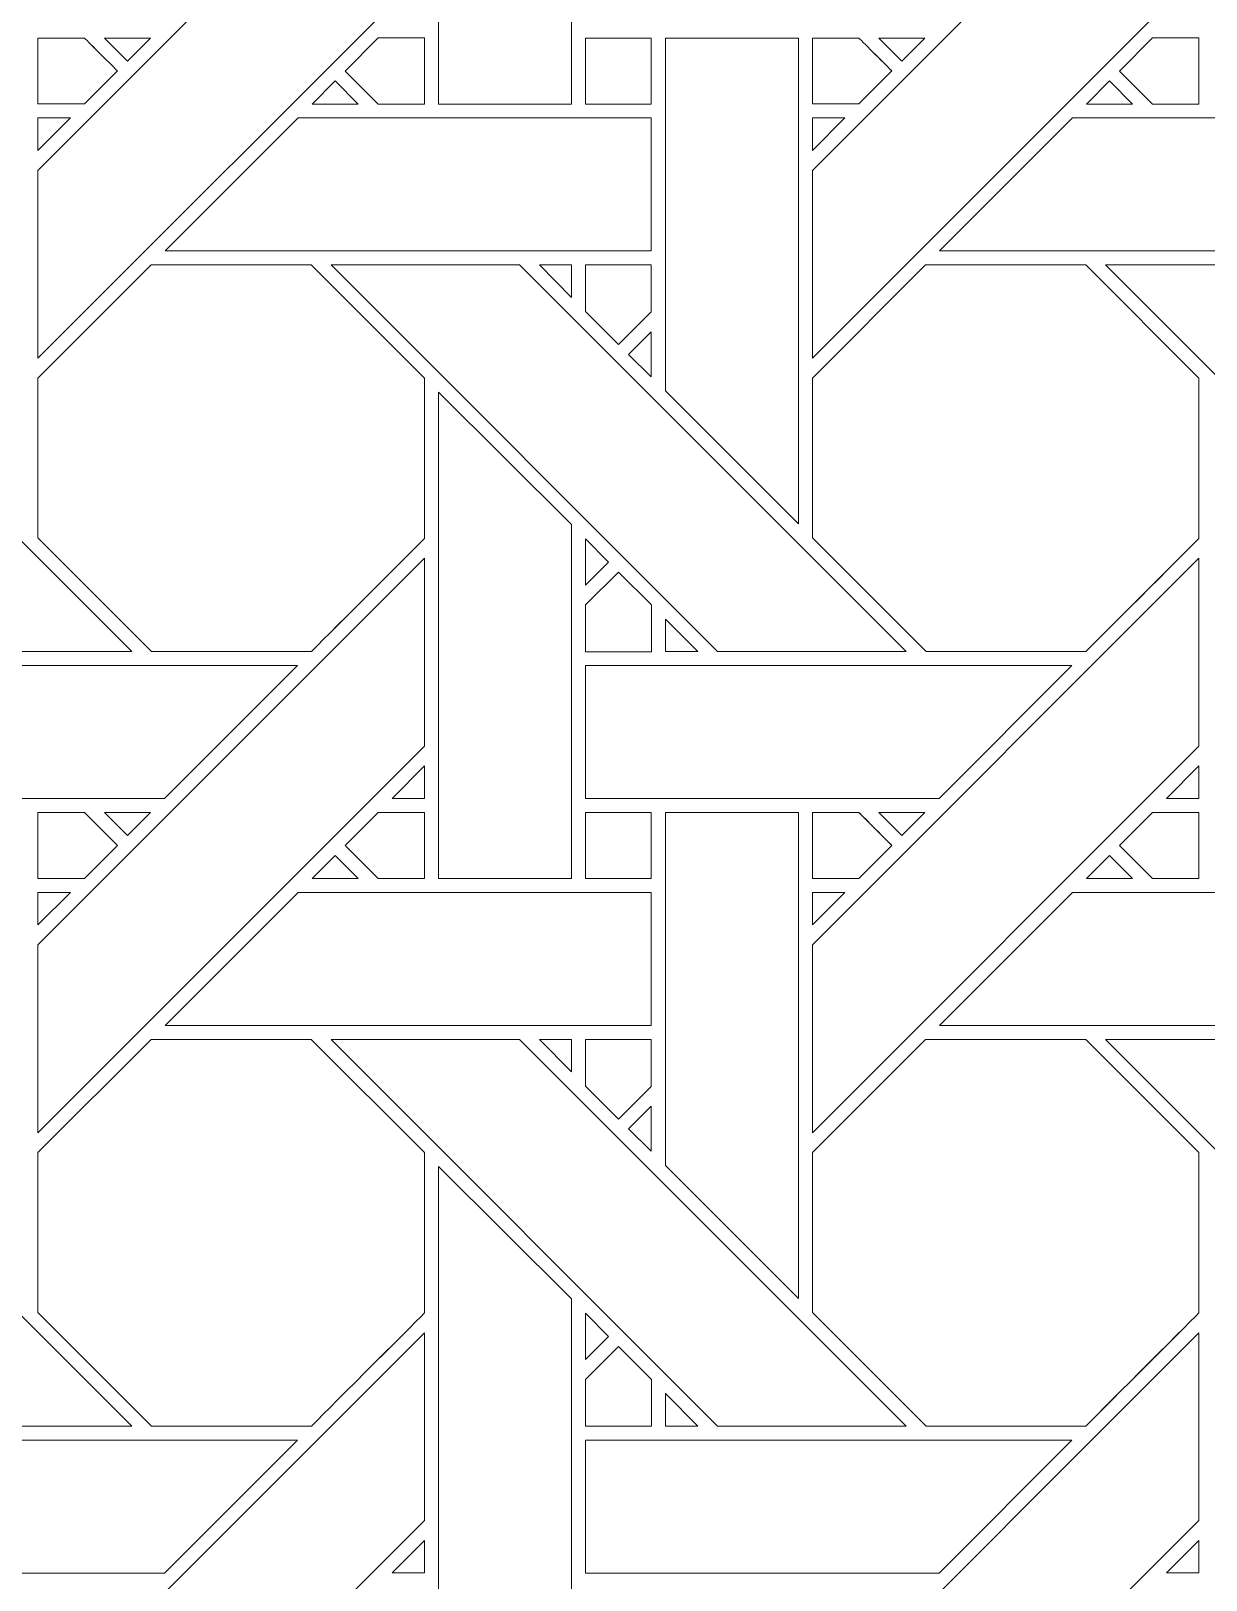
# Model space of a CAD drawing. Header units: inches. Extents: x 3.4 to 21.4, y 0.1 to 18.1.
# Drawn here: x 10.714 to 12.154, y 8.195 to 10.093 of the extents above; entities that cross this region are included whole.
import ezdxf

# ---------------------------------------------------------------- set-up
doc = ezdxf.new("R2010")
doc.units = ezdxf.units.IN
doc.header["$MEASUREMENT"] = 0
doc.layers.add('Design', color=7, linetype='Continuous', lineweight=0)

msp = doc.modelspace()

# ---------------------------------------------------------------- linework, layer by layer
at = {"layer": 'Design'}
for points, knots in [([(12.3829, 18.0948), (7.4123, 18.0948), (3.3829, 14.0653), (3.3829, 9.0948), (3.3829, 4.1242), (7.4123, 0.0948), (12.3829, 0.0948), (17.3534, 0.0948), (21.3829, 4.1242), (21.3829, 9.0948), (21.3829, 14.0653), (17.3534, 18.0948), (12.3829, 18.0948)], [0, 0, 0, 0, 1, 1, 1, 2, 2, 2, 3, 3, 3, 4, 4, 4, 4]), ([(12.3829, 17.2202), (7.8953, 17.2202), (4.2574, 13.5823), (4.2574, 9.0948), (4.2574, 4.6072), (7.8953, 0.9693), (12.3829, 0.9693), (16.8704, 0.9693), (20.5083, 4.6072), (20.5083, 9.0948), (20.5083, 13.5823), (16.8704, 17.2202), (12.3829, 17.2202)], [0, 0, 0, 0, 1, 1, 1, 2, 2, 2, 3, 3, 3, 4, 4, 4, 4]), ([(11.2137, 10.0031), (11.2137, 10.0031), (11.2137, 10.599), (11.2137, 10.599), (11.2137, 10.599), (11.3765, 10.4368), (11.3765, 10.4368), (11.3765, 10.4368), (11.3765, 10.0031), (11.3765, 10.0031), (11.3765, 10.0031), (11.2137, 10.0031), (11.2137, 10.0031)], [0, 0, 0, 0, 1, 1, 1, 2, 2, 2, 3, 3, 3, 4, 4, 4, 4]), ([(11.1966, 10.1654), (11.1966, 10.1654), (10.7229, 9.6917), (10.7229, 9.6917), (10.7229, 9.6917), (10.7229, 9.9218), (10.7229, 9.9218), (10.7229, 9.9218), (11.1966, 10.3954), (11.1966, 10.3954), (11.1966, 10.3954), (11.1966, 10.1654), (11.1966, 10.1654)], [0, 0, 0, 0, 1, 1, 1, 2, 2, 2, 3, 3, 3, 4, 4, 4, 4]), ([(12.1453, 10.1654), (12.1453, 10.1654), (11.6717, 9.6917), (11.6717, 9.6917), (11.6717, 9.6917), (11.6717, 9.9218), (11.6717, 9.9218), (11.6717, 9.9218), (12.1453, 10.3954), (12.1453, 10.3954), (12.1453, 10.3954), (12.1453, 10.1654), (12.1453, 10.1654)], [0, 0, 0, 0, 1, 1, 1, 2, 2, 2, 3, 3, 3, 4, 4, 4, 4]), ([(10.78, 10.0839), (10.7851, 10.0788), (10.8159, 10.048), (10.8203, 10.0436), (10.8203, 10.0436), (10.7799, 10.0032), (10.7799, 10.0032), (10.7799, 10.0032), (10.7229, 10.0032), (10.7229, 10.0032), (10.7229, 10.0032), (10.7229, 10.0839), (10.7229, 10.0839), (10.7229, 10.0839), (10.78, 10.0839), (10.78, 10.0839)], [0, 0, 0, 0, 1, 1, 1, 2, 2, 2, 3, 3, 3, 4, 4, 4, 5, 5, 5, 5]), ([(10.8203, 10.0436), (10.8203, 10.0436), (10.7799, 10.0032), (10.7799, 10.0032), (10.7799, 10.0032), (10.7229, 10.0032), (10.7229, 10.0032), (10.7229, 10.0032), (10.7229, 10.0839), (10.7229, 10.0839), (10.7229, 10.0839), (10.78, 10.0839), (10.78, 10.0839), (10.7852, 10.0787), (10.816, 10.0479), (10.8203, 10.0436)], [0, 0, 0, 0, 1, 1, 1, 2, 2, 2, 3, 3, 3, 4, 4, 4, 5, 5, 5, 5]), ([(10.8326, 10.0557), (10.8326, 10.0557), (10.8044, 10.0839), (10.8044, 10.0839), (10.8044, 10.0839), (10.8608, 10.0839), (10.8608, 10.0839), (10.8608, 10.0839), (10.8326, 10.0557), (10.8326, 10.0557)], [0, 0, 0, 0, 1, 1, 1, 2, 2, 2, 3, 3, 3, 3]), ([(11.1395, 10.0031), (11.1395, 10.0031), (11.0991, 10.0435), (11.0991, 10.0435), (11.0991, 10.0435), (11.1396, 10.084), (11.1396, 10.084), (11.1396, 10.084), (11.1966, 10.084), (11.1966, 10.084), (11.1966, 10.084), (11.1966, 10.0031), (11.1966, 10.0031), (11.1966, 10.0031), (11.1395, 10.0031), (11.1395, 10.0031)], [0, 0, 0, 0, 1, 1, 1, 2, 2, 2, 3, 3, 3, 4, 4, 4, 5, 5, 5, 5]), ([(11.0991, 10.0435), (11.0991, 10.0435), (11.1396, 10.084), (11.1396, 10.084), (11.1396, 10.084), (11.1966, 10.084), (11.1966, 10.084), (11.1966, 10.084), (11.1966, 10.0031), (11.1966, 10.0031), (11.1966, 10.0031), (11.1395, 10.0031), (11.1395, 10.0031), (11.1395, 10.0031), (11.0991, 10.0435), (11.0991, 10.0435)], [0, 0, 0, 0, 1, 1, 1, 2, 2, 2, 3, 3, 3, 4, 4, 4, 5, 5, 5, 5]), ([(11.3938, 10.0031), (11.3938, 10.0031), (11.3938, 10.0839), (11.3938, 10.0839), (11.3938, 10.0839), (11.474, 10.0839), (11.474, 10.0839), (11.474, 10.0839), (11.474, 10.0031), (11.474, 10.0031), (11.474, 10.0031), (11.3938, 10.0031), (11.3938, 10.0031)], [0, 0, 0, 0, 1, 1, 1, 2, 2, 2, 3, 3, 3, 4, 4, 4, 4]), ([(11.3938, 10.0839), (11.3938, 10.0839), (11.474, 10.0839), (11.474, 10.0839), (11.474, 10.0839), (11.474, 10.0031), (11.474, 10.0031), (11.474, 10.0031), (11.3938, 10.0031), (11.3938, 10.0031), (11.3938, 10.0031), (11.3938, 10.0839), (11.3938, 10.0839)], [0, 0, 0, 0, 1, 1, 1, 2, 2, 2, 3, 3, 3, 4, 4, 4, 4]), ([(11.4916, 9.6517), (11.4916, 9.6517), (11.4916, 10.0839), (11.4916, 10.0839), (11.4916, 10.0839), (11.6545, 10.0839), (11.6545, 10.0839), (11.6545, 10.0839), (11.6545, 9.4888), (11.6545, 9.4888), (11.6545, 9.4888), (11.4916, 9.6517), (11.4916, 9.6517)], [0, 0, 0, 0, 1, 1, 1, 2, 2, 2, 3, 3, 3, 4, 4, 4, 4]), ([(11.7287, 10.0839), (11.7339, 10.0788), (11.7646, 10.048), (11.7691, 10.0436), (11.7691, 10.0436), (11.7286, 10.0032), (11.7286, 10.0032), (11.7286, 10.0032), (11.6717, 10.0032), (11.6717, 10.0032), (11.6717, 10.0032), (11.6717, 10.0839), (11.6717, 10.0839), (11.6717, 10.0839), (11.7287, 10.0839), (11.7287, 10.0839)], [0, 0, 0, 0, 1, 1, 1, 2, 2, 2, 3, 3, 3, 4, 4, 4, 5, 5, 5, 5]), ([(11.7691, 10.0436), (11.7691, 10.0436), (11.7286, 10.0032), (11.7286, 10.0032), (11.7286, 10.0032), (11.6717, 10.0032), (11.6717, 10.0032), (11.6717, 10.0032), (11.6717, 10.0839), (11.6717, 10.0839), (11.6717, 10.0839), (11.7287, 10.0839), (11.7287, 10.0839), (11.7339, 10.0787), (11.7647, 10.0479), (11.7691, 10.0436)], [0, 0, 0, 0, 1, 1, 1, 2, 2, 2, 3, 3, 3, 4, 4, 4, 5, 5, 5, 5]), ([(11.7531, 10.0839), (11.7531, 10.0839), (11.8096, 10.0839), (11.8096, 10.0839), (11.8096, 10.0839), (11.7813, 10.0557), (11.7813, 10.0557), (11.7813, 10.0557), (11.7531, 10.0839), (11.7531, 10.0839)], [0, 0, 0, 0, 1, 1, 1, 2, 2, 2, 3, 3, 3, 3]), ([(12.0882, 10.0031), (12.0882, 10.0031), (12.0479, 10.0435), (12.0479, 10.0435), (12.0479, 10.0435), (12.0883, 10.084), (12.0883, 10.084), (12.0883, 10.084), (12.1453, 10.084), (12.1453, 10.084), (12.1453, 10.084), (12.1453, 10.0031), (12.1453, 10.0031), (12.1453, 10.0031), (12.0882, 10.0031), (12.0882, 10.0031)], [0, 0, 0, 0, 1, 1, 1, 2, 2, 2, 3, 3, 3, 4, 4, 4, 5, 5, 5, 5]), ([(12.1453, 10.084), (12.1453, 10.084), (12.1453, 10.0031), (12.1453, 10.0031), (12.1453, 10.0031), (12.0882, 10.0031), (12.0882, 10.0031), (12.0882, 10.0031), (12.0479, 10.0435), (12.0479, 10.0435), (12.0479, 10.0435), (12.0883, 10.084), (12.0883, 10.084), (12.0883, 10.084), (12.1453, 10.084), (12.1453, 10.084)], [0, 0, 0, 0, 1, 1, 1, 2, 2, 2, 3, 3, 3, 4, 4, 4, 5, 5, 5, 5]), ([(11.1153, 10.0031), (11.1153, 10.0031), (11.0588, 10.0031), (11.0588, 10.0031), (11.0588, 10.0031), (11.087, 10.0314), (11.087, 10.0314), (11.087, 10.0314), (11.1153, 10.0031), (11.1153, 10.0031)], [0, 0, 0, 0, 1, 1, 1, 2, 2, 2, 3, 3, 3, 3]), ([(12.064, 10.0031), (12.064, 10.0031), (12.0075, 10.0031), (12.0075, 10.0031), (12.0075, 10.0031), (12.0358, 10.0314), (12.0358, 10.0314), (12.0358, 10.0314), (12.064, 10.0031), (12.064, 10.0031)], [0, 0, 0, 0, 1, 1, 1, 2, 2, 2, 3, 3, 3, 3]), ([(10.7229, 9.9462), (10.7229, 9.9462), (10.7229, 9.986), (10.7229, 9.986), (10.7229, 9.986), (10.7628, 9.986), (10.7628, 9.986), (10.7628, 9.986), (10.7229, 9.9462), (10.7229, 9.9462)], [0, 0, 0, 0, 1, 1, 1, 2, 2, 2, 3, 3, 3, 3]), ([(11.4741, 9.986), (11.4741, 9.986), (11.4741, 9.8232), (11.4741, 9.8232), (11.4741, 9.8232), (10.8788, 9.8232), (10.8788, 9.8232), (10.8788, 9.8232), (11.0416, 9.986), (11.0416, 9.986), (11.0416, 9.986), (11.4741, 9.986), (11.4741, 9.986)], [0, 0, 0, 0, 1, 1, 1, 2, 2, 2, 3, 3, 3, 4, 4, 4, 4]), ([(11.7115, 9.986), (11.7115, 9.986), (11.6717, 9.9462), (11.6717, 9.9462), (11.6717, 9.9462), (11.6717, 9.986), (11.6717, 9.986), (11.6717, 9.986), (11.7115, 9.986), (11.7115, 9.986)], [0, 0, 0, 0, 1, 1, 1, 2, 2, 2, 3, 3, 3, 3]), ([(12.4228, 9.986), (12.4228, 9.986), (12.4228, 9.8232), (12.4228, 9.8232), (12.4228, 9.8232), (11.8275, 9.8232), (11.8275, 9.8232), (11.8275, 9.8232), (11.9904, 9.986), (11.9904, 9.986), (11.9904, 9.986), (12.4228, 9.986), (12.4228, 9.986)], [0, 0, 0, 0, 1, 1, 1, 2, 2, 2, 3, 3, 3, 4, 4, 4, 4]), ([(10.1334, 9.8061), (10.1334, 9.8061), (10.3643, 9.8061), (10.3643, 9.8061), (10.3643, 9.8061), (10.838, 9.3324), (10.838, 9.3324), (10.838, 9.3324), (10.6069, 9.3324), (10.6069, 9.3324), (10.6069, 9.3324), (10.1334, 9.8061), (10.1334, 9.8061)], [0, 0, 0, 0, 1, 1, 1, 2, 2, 2, 3, 3, 3, 4, 4, 4, 4]), ([(10.8616, 9.8061), (10.8616, 9.8061), (11.0578, 9.8061), (11.0578, 9.8061), (11.0578, 9.8061), (11.1966, 9.6673), (11.1966, 9.6673), (11.1966, 9.6673), (11.1966, 9.4711), (11.1966, 9.4711), (11.1788, 9.4532), (11.0669, 9.3414), (11.0579, 9.3324), (11.0579, 9.3324), (10.8622, 9.3324), (10.8622, 9.3324), (10.8622, 9.3324), (10.7229, 9.4717), (10.7229, 9.4717), (10.7229, 9.4717), (10.7229, 9.6673), (10.7229, 9.6673), (10.7229, 9.6673), (10.8616, 9.8061), (10.8616, 9.8061)], [0, 0, 0, 0, 1, 1, 1, 2, 2, 2, 3, 3, 3, 4, 4, 4, 5, 5, 5, 6, 6, 6, 7, 7, 7, 8, 8, 8, 8]), ([(10.8616, 9.8061), (10.8616, 9.8061), (11.0578, 9.8061), (11.0578, 9.8061), (11.0578, 9.8061), (11.1966, 9.6673), (11.1966, 9.6673), (11.1966, 9.6673), (11.1966, 9.4711), (11.1966, 9.4711), (11.1787, 9.4531), (11.0668, 9.3414), (11.0579, 9.3324), (11.0579, 9.3324), (10.8622, 9.3324), (10.8622, 9.3324), (10.8622, 9.3324), (10.7229, 9.4717), (10.7229, 9.4717), (10.7229, 9.4717), (10.7229, 9.6673), (10.7229, 9.6673), (10.7229, 9.6673), (10.8616, 9.8061), (10.8616, 9.8061)], [0, 0, 0, 0, 1, 1, 1, 2, 2, 2, 3, 3, 3, 4, 4, 4, 5, 5, 5, 6, 6, 6, 7, 7, 7, 8, 8, 8, 8]), ([(11.7867, 9.3324), (11.7867, 9.3324), (11.5556, 9.3324), (11.5556, 9.3324), (11.5556, 9.3324), (11.0821, 9.8061), (11.0821, 9.8061), (11.0821, 9.8061), (11.313, 9.8061), (11.313, 9.8061), (11.313, 9.8061), (11.7867, 9.3324), (11.7867, 9.3324)], [0, 0, 0, 0, 1, 1, 1, 2, 2, 2, 3, 3, 3, 4, 4, 4, 4]), ([(11.3372, 9.8061), (11.3372, 9.8061), (11.3766, 9.8061), (11.3766, 9.8061), (11.3766, 9.8061), (11.3766, 9.7662), (11.3766, 9.7662), (11.3766, 9.7662), (11.3372, 9.8061), (11.3372, 9.8061)], [0, 0, 0, 0, 1, 1, 1, 2, 2, 2, 3, 3, 3, 3]), ([(11.474, 9.8061), (11.474, 9.8061), (11.474, 9.7485), (11.474, 9.7485), (11.474, 9.7485), (11.4341, 9.7085), (11.4341, 9.7085), (11.4341, 9.7085), (11.3938, 9.7489), (11.3938, 9.7489), (11.3938, 9.7489), (11.3938, 9.8061), (11.3938, 9.8061), (11.3938, 9.8061), (11.474, 9.8061), (11.474, 9.8061)], [0, 0, 0, 0, 1, 1, 1, 2, 2, 2, 3, 3, 3, 4, 4, 4, 5, 5, 5, 5]), ([(11.474, 9.7485), (11.474, 9.7485), (11.4341, 9.7085), (11.4341, 9.7085), (11.4341, 9.7085), (11.3938, 9.7489), (11.3938, 9.7489), (11.3938, 9.7489), (11.3938, 9.8061), (11.3938, 9.8061), (11.3938, 9.8061), (11.474, 9.8061), (11.474, 9.8061), (11.474, 9.8061), (11.474, 9.7485), (11.474, 9.7485)], [0, 0, 0, 0, 1, 1, 1, 2, 2, 2, 3, 3, 3, 4, 4, 4, 5, 5, 5, 5]), ([(11.8104, 9.8061), (11.8104, 9.8061), (12.0066, 9.8061), (12.0066, 9.8061), (12.0066, 9.8061), (12.1453, 9.6673), (12.1453, 9.6673), (12.1453, 9.6673), (12.1453, 9.4711), (12.1453, 9.4711), (12.1275, 9.4532), (12.0156, 9.3414), (12.0066, 9.3324), (12.0066, 9.3324), (11.8109, 9.3324), (11.8109, 9.3324), (11.8109, 9.3324), (11.6717, 9.4717), (11.6717, 9.4717), (11.6717, 9.4717), (11.6717, 9.6673), (11.6717, 9.6673), (11.6717, 9.6673), (11.8104, 9.8061), (11.8104, 9.8061)], [0, 0, 0, 0, 1, 1, 1, 2, 2, 2, 3, 3, 3, 4, 4, 4, 5, 5, 5, 6, 6, 6, 7, 7, 7, 8, 8, 8, 8]), ([(12.1453, 9.4711), (12.1274, 9.4531), (12.0155, 9.3414), (12.0066, 9.3324), (12.0066, 9.3324), (11.8109, 9.3324), (11.8109, 9.3324), (11.8109, 9.3324), (11.6717, 9.4717), (11.6717, 9.4717), (11.6717, 9.4717), (11.6717, 9.6673), (11.6717, 9.6673), (11.6717, 9.6673), (11.8104, 9.8061), (11.8104, 9.8061), (11.8104, 9.8061), (12.0066, 9.8061), (12.0066, 9.8061), (12.0066, 9.8061), (12.1453, 9.6673), (12.1453, 9.6673), (12.1453, 9.6673), (12.1453, 9.4711), (12.1453, 9.4711)], [0, 0, 0, 0, 1, 1, 1, 2, 2, 2, 3, 3, 3, 4, 4, 4, 5, 5, 5, 6, 6, 6, 7, 7, 7, 8, 8, 8, 8]), ([(12.7354, 9.3324), (12.7354, 9.3324), (12.5044, 9.3324), (12.5044, 9.3324), (12.5044, 9.3324), (12.0308, 9.8061), (12.0308, 9.8061), (12.0308, 9.8061), (12.2618, 9.8061), (12.2618, 9.8061), (12.2618, 9.8061), (12.7354, 9.3324), (12.7354, 9.3324)], [0, 0, 0, 0, 1, 1, 1, 2, 2, 2, 3, 3, 3, 4, 4, 4, 4]), ([(11.4741, 9.7242), (11.4741, 9.7242), (11.4741, 9.6691), (11.4741, 9.6691), (11.4741, 9.6691), (11.4463, 9.6964), (11.4463, 9.6964), (11.4463, 9.6964), (11.4741, 9.7242), (11.4741, 9.7242)], [0, 0, 0, 0, 1, 1, 1, 2, 2, 2, 3, 3, 3, 3]), ([(11.3765, 9.4881), (11.3765, 9.4881), (11.3765, 9.0544), (11.3765, 9.0544), (11.3765, 9.0544), (11.2137, 9.0544), (11.2137, 9.0544), (11.2137, 9.0544), (11.2137, 9.6502), (11.2137, 9.6502), (11.2137, 9.6502), (11.3765, 9.4881), (11.3765, 9.4881)], [0, 0, 0, 0, 1, 1, 1, 2, 2, 2, 3, 3, 3, 4, 4, 4, 4]), ([(11.3938, 9.4138), (11.3938, 9.4138), (11.3938, 9.4706), (11.3938, 9.4706), (11.3938, 9.4706), (11.422, 9.442), (11.422, 9.442), (11.422, 9.442), (11.3938, 9.4138), (11.3938, 9.4138)], [0, 0, 0, 0, 1, 1, 1, 2, 2, 2, 3, 3, 3, 3]), ([(10.7229, 8.9731), (10.7229, 8.9731), (11.1966, 9.4467), (11.1966, 9.4467), (11.1966, 9.4467), (11.1966, 9.2166), (11.1966, 9.2166), (11.1966, 9.2166), (10.7229, 8.743), (10.7229, 8.743), (10.7229, 8.743), (10.7229, 8.9731), (10.7229, 8.9731)], [0, 0, 0, 0, 1, 1, 1, 2, 2, 2, 3, 3, 3, 4, 4, 4, 4]), ([(12.1453, 9.2166), (12.1453, 9.2166), (11.6717, 8.743), (11.6717, 8.743), (11.6717, 8.743), (11.6717, 8.9731), (11.6717, 8.9731), (11.6717, 8.9731), (12.1453, 9.4467), (12.1453, 9.4467), (12.1453, 9.4467), (12.1453, 9.2166), (12.1453, 9.2166)], [0, 0, 0, 0, 1, 1, 1, 2, 2, 2, 3, 3, 3, 4, 4, 4, 4]), ([(11.3938, 9.3322), (11.3938, 9.3322), (11.3938, 9.3895), (11.3938, 9.3895), (11.3938, 9.3895), (11.4341, 9.4298), (11.4341, 9.4298), (11.4341, 9.4298), (11.4745, 9.3895), (11.4745, 9.3895), (11.4745, 9.3895), (11.4745, 9.3322), (11.4745, 9.3322), (11.4745, 9.3322), (11.3938, 9.3322), (11.3938, 9.3322)], [0, 0, 0, 0, 1, 1, 1, 2, 2, 2, 3, 3, 3, 4, 4, 4, 5, 5, 5, 5]), ([(11.3938, 9.3322), (11.3938, 9.3322), (11.3938, 9.3895), (11.3938, 9.3895), (11.3938, 9.3895), (11.4341, 9.4298), (11.4341, 9.4298), (11.4341, 9.4298), (11.4745, 9.3895), (11.4745, 9.3895), (11.4745, 9.3895), (11.4745, 9.3322), (11.4745, 9.3322), (11.4745, 9.3322), (11.3938, 9.3322), (11.3938, 9.3322)], [0, 0, 0, 0, 1, 1, 1, 2, 2, 2, 3, 3, 3, 4, 4, 4, 5, 5, 5, 5]), ([(11.5314, 9.3324), (11.5314, 9.3324), (11.4917, 9.3324), (11.4917, 9.3324), (11.4917, 9.3324), (11.4917, 9.3722), (11.4917, 9.3722), (11.4917, 9.3722), (11.5314, 9.3324), (11.5314, 9.3324)], [0, 0, 0, 0, 1, 1, 1, 2, 2, 2, 3, 3, 3, 3]), ([(10.4451, 9.1525), (10.4451, 9.1525), (10.4451, 9.3152), (10.4451, 9.3152), (10.4451, 9.3152), (11.0408, 9.3152), (11.0408, 9.3152), (11.0408, 9.3152), (10.8781, 9.1525), (10.8781, 9.1525), (10.8781, 9.1525), (10.4451, 9.1525), (10.4451, 9.1525)], [0, 0, 0, 0, 1, 1, 1, 2, 2, 2, 3, 3, 3, 4, 4, 4, 4]), ([(11.3938, 9.1525), (11.3938, 9.1525), (11.3938, 9.3152), (11.3938, 9.3152), (11.3938, 9.3152), (11.9895, 9.3152), (11.9895, 9.3152), (11.9895, 9.3152), (11.8268, 9.1525), (11.8268, 9.1525), (11.8268, 9.1525), (11.3938, 9.1525), (11.3938, 9.1525)], [0, 0, 0, 0, 1, 1, 1, 2, 2, 2, 3, 3, 3, 4, 4, 4, 4]), ([(11.1568, 9.1525), (11.1568, 9.1525), (11.1966, 9.1923), (11.1966, 9.1923), (11.1966, 9.1923), (11.1966, 9.1525), (11.1966, 9.1525), (11.1966, 9.1525), (11.1568, 9.1525), (11.1568, 9.1525)], [0, 0, 0, 0, 1, 1, 1, 2, 2, 2, 3, 3, 3, 3]), ([(12.1056, 9.1525), (12.1056, 9.1525), (12.1453, 9.1923), (12.1453, 9.1923), (12.1453, 9.1923), (12.1453, 9.1525), (12.1453, 9.1525), (12.1453, 9.1525), (12.1056, 9.1525), (12.1056, 9.1525)], [0, 0, 0, 0, 1, 1, 1, 2, 2, 2, 3, 3, 3, 3]), ([(10.78, 9.1352), (10.7851, 9.1301), (10.8159, 9.0993), (10.8203, 9.0948), (10.8203, 9.0948), (10.7799, 9.0544), (10.7799, 9.0544), (10.7799, 9.0544), (10.7229, 9.0544), (10.7229, 9.0544), (10.7229, 9.0544), (10.7229, 9.1352), (10.7229, 9.1352), (10.7229, 9.1352), (10.78, 9.1352), (10.78, 9.1352)], [0, 0, 0, 0, 1, 1, 1, 2, 2, 2, 3, 3, 3, 4, 4, 4, 5, 5, 5, 5]), ([(10.8057, 9.1095), (10.8057, 9.1095), (10.8203, 9.0948), (10.8203, 9.0948), (10.8203, 9.0948), (10.7799, 9.0544), (10.7799, 9.0544), (10.7799, 9.0544), (10.7229, 9.0544), (10.7229, 9.0544), (10.7229, 9.0544), (10.7229, 9.1352), (10.7229, 9.1352), (10.7229, 9.1352), (10.78, 9.1352), (10.78, 9.1352), (10.7856, 9.1296), (10.7961, 9.1192), (10.8057, 9.1095)], [0, 0, 0, 0, 1, 1, 1, 2, 2, 2, 3, 3, 3, 4, 4, 4, 5, 5, 5, 6, 6, 6, 6]), ([(10.8044, 9.1352), (10.8044, 9.1352), (10.8608, 9.1352), (10.8608, 9.1352), (10.8608, 9.1352), (10.8325, 9.107), (10.8325, 9.107), (10.8325, 9.107), (10.8044, 9.1352), (10.8044, 9.1352)], [0, 0, 0, 0, 1, 1, 1, 2, 2, 2, 3, 3, 3, 3]), ([(11.1395, 9.0544), (11.1395, 9.0544), (11.0991, 9.0948), (11.0991, 9.0948), (11.0991, 9.0948), (11.1396, 9.1352), (11.1396, 9.1352), (11.1396, 9.1352), (11.1966, 9.1352), (11.1966, 9.1352), (11.1966, 9.1352), (11.1966, 9.0544), (11.1966, 9.0544), (11.1966, 9.0544), (11.1395, 9.0544), (11.1395, 9.0544)], [0, 0, 0, 0, 1, 1, 1, 2, 2, 2, 3, 3, 3, 4, 4, 4, 5, 5, 5, 5]), ([(11.0991, 9.0948), (11.0991, 9.0948), (11.1396, 9.1352), (11.1396, 9.1352), (11.1396, 9.1352), (11.1966, 9.1352), (11.1966, 9.1352), (11.1966, 9.1352), (11.1966, 9.0544), (11.1966, 9.0544), (11.1966, 9.0544), (11.1395, 9.0544), (11.1395, 9.0544), (11.1395, 9.0544), (11.0991, 9.0948), (11.0991, 9.0948)], [0, 0, 0, 0, 1, 1, 1, 2, 2, 2, 3, 3, 3, 4, 4, 4, 5, 5, 5, 5]), ([(11.3938, 9.0544), (11.3938, 9.0544), (11.3938, 9.1352), (11.3938, 9.1352), (11.3938, 9.1352), (11.474, 9.1352), (11.474, 9.1352), (11.474, 9.1352), (11.474, 9.0544), (11.474, 9.0544), (11.474, 9.0544), (11.3938, 9.0544), (11.3938, 9.0544)], [0, 0, 0, 0, 1, 1, 1, 2, 2, 2, 3, 3, 3, 4, 4, 4, 4]), ([(11.3938, 9.1352), (11.3938, 9.1352), (11.474, 9.1352), (11.474, 9.1352), (11.474, 9.1352), (11.474, 9.0544), (11.474, 9.0544), (11.474, 9.0544), (11.3938, 9.0544), (11.3938, 9.0544), (11.3938, 9.0544), (11.3938, 9.1352), (11.3938, 9.1352)], [0, 0, 0, 0, 1, 1, 1, 2, 2, 2, 3, 3, 3, 4, 4, 4, 4]), ([(11.6545, 9.1352), (11.6545, 9.1352), (11.6545, 8.5401), (11.6545, 8.5401), (11.6545, 8.5401), (11.4916, 8.703), (11.4916, 8.703), (11.4916, 8.703), (11.4916, 9.1352), (11.4916, 9.1352), (11.4916, 9.1352), (11.6545, 9.1352), (11.6545, 9.1352)], [0, 0, 0, 0, 1, 1, 1, 2, 2, 2, 3, 3, 3, 4, 4, 4, 4]), ([(11.7287, 9.1352), (11.7339, 9.1301), (11.7646, 9.0993), (11.7691, 9.0948), (11.7691, 9.0948), (11.7286, 9.0544), (11.7286, 9.0544), (11.7286, 9.0544), (11.6717, 9.0544), (11.6717, 9.0544), (11.6717, 9.0544), (11.6717, 9.1352), (11.6717, 9.1352), (11.6717, 9.1352), (11.7287, 9.1352), (11.7287, 9.1352)], [0, 0, 0, 0, 1, 1, 1, 2, 2, 2, 3, 3, 3, 4, 4, 4, 5, 5, 5, 5]), ([(11.7691, 9.0948), (11.7691, 9.0948), (11.7286, 9.0544), (11.7286, 9.0544), (11.7286, 9.0544), (11.6717, 9.0544), (11.6717, 9.0544), (11.6717, 9.0544), (11.6717, 9.1352), (11.6717, 9.1352), (11.6717, 9.1352), (11.7287, 9.1352), (11.7287, 9.1352), (11.7341, 9.1298), (11.7691, 9.0948), (11.7691, 9.0948)], [0, 0, 0, 0, 1, 1, 1, 2, 2, 2, 3, 3, 3, 4, 4, 4, 5, 5, 5, 5]), ([(11.7531, 9.1352), (11.7531, 9.1352), (11.8096, 9.1352), (11.8096, 9.1352), (11.8096, 9.1352), (11.7813, 9.107), (11.7813, 9.107), (11.7813, 9.107), (11.7531, 9.1352), (11.7531, 9.1352)], [0, 0, 0, 0, 1, 1, 1, 2, 2, 2, 3, 3, 3, 3]), ([(12.0882, 9.0544), (12.0882, 9.0544), (12.0479, 9.0948), (12.0479, 9.0948), (12.0479, 9.0948), (12.0883, 9.1352), (12.0883, 9.1352), (12.0883, 9.1352), (12.1453, 9.1352), (12.1453, 9.1352), (12.1453, 9.1352), (12.1453, 9.0544), (12.1453, 9.0544), (12.1453, 9.0544), (12.0882, 9.0544), (12.0882, 9.0544)], [0, 0, 0, 0, 1, 1, 1, 2, 2, 2, 3, 3, 3, 4, 4, 4, 5, 5, 5, 5]), ([(12.1453, 9.1352), (12.1453, 9.1352), (12.1453, 9.0544), (12.1453, 9.0544), (12.1453, 9.0544), (12.0882, 9.0544), (12.0882, 9.0544), (12.0882, 9.0544), (12.0479, 9.0948), (12.0479, 9.0948), (12.0479, 9.0948), (12.0883, 9.1352), (12.0883, 9.1352), (12.0883, 9.1352), (12.1453, 9.1352), (12.1453, 9.1352)], [0, 0, 0, 0, 1, 1, 1, 2, 2, 2, 3, 3, 3, 4, 4, 4, 5, 5, 5, 5]), ([(11.1153, 9.0544), (11.1153, 9.0544), (11.0588, 9.0544), (11.0588, 9.0544), (11.0588, 9.0544), (11.087, 9.0827), (11.087, 9.0827), (11.087, 9.0827), (11.1153, 9.0544), (11.1153, 9.0544)], [0, 0, 0, 0, 1, 1, 1, 2, 2, 2, 3, 3, 3, 3]), ([(12.064, 9.0544), (12.064, 9.0544), (12.0075, 9.0544), (12.0075, 9.0544), (12.0075, 9.0544), (12.0358, 9.0827), (12.0358, 9.0827), (12.0358, 9.0827), (12.064, 9.0544), (12.064, 9.0544)], [0, 0, 0, 0, 1, 1, 1, 2, 2, 2, 3, 3, 3, 3]), ([(10.7628, 9.0373), (10.7628, 9.0373), (10.7229, 8.9975), (10.7229, 8.9975), (10.7229, 8.9975), (10.7229, 9.0373), (10.7229, 9.0373), (10.7229, 9.0373), (10.7628, 9.0373), (10.7628, 9.0373)], [0, 0, 0, 0, 1, 1, 1, 2, 2, 2, 3, 3, 3, 3]), ([(10.8788, 8.8745), (10.8788, 8.8745), (11.0416, 9.0373), (11.0416, 9.0373), (11.0416, 9.0373), (11.4741, 9.0373), (11.4741, 9.0373), (11.4741, 9.0373), (11.4741, 8.8745), (11.4741, 8.8745), (11.4741, 8.8745), (10.8788, 8.8745), (10.8788, 8.8745)], [0, 0, 0, 0, 1, 1, 1, 2, 2, 2, 3, 3, 3, 4, 4, 4, 4]), ([(11.7115, 9.0373), (11.7115, 9.0373), (11.6717, 8.9975), (11.6717, 8.9975), (11.6717, 8.9975), (11.6717, 9.0373), (11.6717, 9.0373), (11.6717, 9.0373), (11.7115, 9.0373), (11.7115, 9.0373)], [0, 0, 0, 0, 1, 1, 1, 2, 2, 2, 3, 3, 3, 3]), ([(12.4228, 9.0373), (12.4228, 9.0373), (12.4228, 8.8745), (12.4228, 8.8745), (12.4228, 8.8745), (11.8275, 8.8745), (11.8275, 8.8745), (11.8275, 8.8745), (11.9904, 9.0373), (11.9904, 9.0373), (11.9904, 9.0373), (12.4228, 9.0373), (12.4228, 9.0373)], [0, 0, 0, 0, 1, 1, 1, 2, 2, 2, 3, 3, 3, 4, 4, 4, 4]), ([(10.1334, 8.8573), (10.1334, 8.8573), (10.3643, 8.8573), (10.3643, 8.8573), (10.3643, 8.8573), (10.8379, 8.3837), (10.8379, 8.3837), (10.8379, 8.3837), (10.6069, 8.3837), (10.6069, 8.3837), (10.6069, 8.3837), (10.1334, 8.8573), (10.1334, 8.8573)], [0, 0, 0, 0, 1, 1, 1, 2, 2, 2, 3, 3, 3, 4, 4, 4, 4]), ([(10.8616, 8.8573), (10.8616, 8.8573), (11.0578, 8.8573), (11.0578, 8.8573), (11.0578, 8.8573), (11.1966, 8.7186), (11.1966, 8.7186), (11.1966, 8.7186), (11.1966, 8.5224), (11.1966, 8.5224), (11.1788, 8.5044), (11.0669, 8.3927), (11.0579, 8.3837), (11.0579, 8.3837), (10.8622, 8.3837), (10.8622, 8.3837), (10.8622, 8.3837), (10.7229, 8.5229), (10.7229, 8.5229), (10.7229, 8.5229), (10.7229, 8.7186), (10.7229, 8.7186), (10.7229, 8.7186), (10.8616, 8.8573), (10.8616, 8.8573)], [0, 0, 0, 0, 1, 1, 1, 2, 2, 2, 3, 3, 3, 4, 4, 4, 5, 5, 5, 6, 6, 6, 7, 7, 7, 8, 8, 8, 8]), ([(10.7229, 8.7186), (10.7229, 8.7186), (10.8616, 8.8573), (10.8616, 8.8573), (10.8616, 8.8573), (11.0578, 8.8573), (11.0578, 8.8573), (11.0578, 8.8573), (11.1966, 8.7186), (11.1966, 8.7186), (11.1966, 8.7186), (11.1966, 8.5224), (11.1966, 8.5224), (11.1787, 8.5044), (11.0668, 8.3927), (11.0579, 8.3837), (11.0579, 8.3837), (10.8622, 8.3837), (10.8622, 8.3837), (10.8622, 8.3837), (10.7229, 8.5229), (10.7229, 8.5229), (10.7229, 8.5229), (10.7229, 8.7186), (10.7229, 8.7186)], [0, 0, 0, 0, 1, 1, 1, 2, 2, 2, 3, 3, 3, 4, 4, 4, 5, 5, 5, 6, 6, 6, 7, 7, 7, 8, 8, 8, 8]), ([(11.0821, 8.8573), (11.0821, 8.8573), (11.313, 8.8573), (11.313, 8.8573), (11.313, 8.8573), (11.7867, 8.3837), (11.7867, 8.3837), (11.7867, 8.3837), (11.5556, 8.3837), (11.5556, 8.3837), (11.5556, 8.3837), (11.0821, 8.8573), (11.0821, 8.8573)], [0, 0, 0, 0, 1, 1, 1, 2, 2, 2, 3, 3, 3, 4, 4, 4, 4]), ([(11.3766, 8.8573), (11.3766, 8.8573), (11.3766, 8.8175), (11.3766, 8.8175), (11.3766, 8.8175), (11.3372, 8.8573), (11.3372, 8.8573), (11.3372, 8.8573), (11.3766, 8.8573), (11.3766, 8.8573)], [0, 0, 0, 0, 1, 1, 1, 2, 2, 2, 3, 3, 3, 3]), ([(11.474, 8.8573), (11.474, 8.8573), (11.474, 8.7997), (11.474, 8.7997), (11.474, 8.7997), (11.4341, 8.7598), (11.4341, 8.7598), (11.4341, 8.7598), (11.3938, 8.8001), (11.3938, 8.8001), (11.3938, 8.8001), (11.3938, 8.8573), (11.3938, 8.8573), (11.3938, 8.8573), (11.474, 8.8573), (11.474, 8.8573)], [0, 0, 0, 0, 1, 1, 1, 2, 2, 2, 3, 3, 3, 4, 4, 4, 5, 5, 5, 5]), ([(11.4341, 8.7598), (11.4341, 8.7598), (11.3938, 8.8001), (11.3938, 8.8001), (11.3938, 8.8001), (11.3938, 8.8573), (11.3938, 8.8573), (11.3938, 8.8573), (11.474, 8.8573), (11.474, 8.8573), (11.474, 8.8573), (11.474, 8.7997), (11.474, 8.7997), (11.474, 8.7997), (11.4341, 8.7598), (11.4341, 8.7598)], [0, 0, 0, 0, 1, 1, 1, 2, 2, 2, 3, 3, 3, 4, 4, 4, 5, 5, 5, 5]), ([(11.8104, 8.8573), (11.8104, 8.8573), (12.0066, 8.8573), (12.0066, 8.8573), (12.0066, 8.8573), (12.1453, 8.7186), (12.1453, 8.7186), (12.1453, 8.7186), (12.1453, 8.5224), (12.1453, 8.5224), (12.1275, 8.5045), (12.0156, 8.3927), (12.0066, 8.3837), (12.0066, 8.3837), (11.8109, 8.3837), (11.8109, 8.3837), (11.8109, 8.3837), (11.6717, 8.5229), (11.6717, 8.5229), (11.6717, 8.5229), (11.6717, 8.7186), (11.6717, 8.7186), (11.6717, 8.7186), (11.8104, 8.8573), (11.8104, 8.8573)], [0, 0, 0, 0, 1, 1, 1, 2, 2, 2, 3, 3, 3, 4, 4, 4, 5, 5, 5, 6, 6, 6, 7, 7, 7, 8, 8, 8, 8]), ([(11.6717, 8.7186), (11.6717, 8.7186), (11.8104, 8.8573), (11.8104, 8.8573), (11.8104, 8.8573), (12.0066, 8.8573), (12.0066, 8.8573), (12.0066, 8.8573), (12.1453, 8.7186), (12.1453, 8.7186), (12.1453, 8.7186), (12.1453, 8.5224), (12.1453, 8.5224), (12.1273, 8.5043), (12.0155, 8.3926), (12.0066, 8.3837), (12.0066, 8.3837), (11.8109, 8.3837), (11.8109, 8.3837), (11.8109, 8.3837), (11.6717, 8.5229), (11.6717, 8.5229), (11.6717, 8.5229), (11.6717, 8.7186), (11.6717, 8.7186)], [0, 0, 0, 0, 1, 1, 1, 2, 2, 2, 3, 3, 3, 4, 4, 4, 5, 5, 5, 6, 6, 6, 7, 7, 7, 8, 8, 8, 8]), ([(12.0308, 8.8573), (12.0308, 8.8573), (12.2618, 8.8573), (12.2618, 8.8573), (12.2618, 8.8573), (12.7354, 8.3837), (12.7354, 8.3837), (12.7354, 8.3837), (12.5044, 8.3837), (12.5044, 8.3837), (12.5044, 8.3837), (12.0308, 8.8573), (12.0308, 8.8573)], [0, 0, 0, 0, 1, 1, 1, 2, 2, 2, 3, 3, 3, 4, 4, 4, 4]), ([(11.4741, 8.7755), (11.4741, 8.7755), (11.4741, 8.7203), (11.4741, 8.7203), (11.4741, 8.7203), (11.4463, 8.7477), (11.4463, 8.7477), (11.4463, 8.7477), (11.4741, 8.7755), (11.4741, 8.7755)], [0, 0, 0, 0, 1, 1, 1, 2, 2, 2, 3, 3, 3, 3]), ([(11.3765, 8.5394), (11.3765, 8.5394), (11.3765, 8.1057), (11.3765, 8.1057), (11.3765, 8.1057), (11.2137, 8.1057), (11.2137, 8.1057), (11.2137, 8.1057), (11.2137, 8.7015), (11.2137, 8.7015), (11.2137, 8.7015), (11.3765, 8.5394), (11.3765, 8.5394)], [0, 0, 0, 0, 1, 1, 1, 2, 2, 2, 3, 3, 3, 4, 4, 4, 4]), ([(11.422, 8.4933), (11.422, 8.4933), (11.3938, 8.4651), (11.3938, 8.4651), (11.3938, 8.4651), (11.3938, 8.5219), (11.3938, 8.5219), (11.3938, 8.5219), (11.422, 8.4933), (11.422, 8.4933)], [0, 0, 0, 0, 1, 1, 1, 2, 2, 2, 3, 3, 3, 3]), ([(10.7229, 8.0244), (10.7229, 8.0244), (11.1966, 8.498), (11.1966, 8.498), (11.1966, 8.498), (11.1966, 8.2679), (11.1966, 8.2679), (11.1966, 8.2679), (10.7229, 7.7943), (10.7229, 7.7943), (10.7229, 7.7943), (10.7229, 8.0244), (10.7229, 8.0244)], [0, 0, 0, 0, 1, 1, 1, 2, 2, 2, 3, 3, 3, 4, 4, 4, 4]), ([(11.6717, 8.0244), (11.6717, 8.0244), (12.1453, 8.498), (12.1453, 8.498), (12.1453, 8.498), (12.1453, 8.2679), (12.1453, 8.2679), (12.1453, 8.2679), (11.6717, 7.7943), (11.6717, 7.7943), (11.6717, 7.7943), (11.6717, 8.0244), (11.6717, 8.0244)], [0, 0, 0, 0, 1, 1, 1, 2, 2, 2, 3, 3, 3, 4, 4, 4, 4]), ([(11.3938, 8.3834), (11.3938, 8.3834), (11.3938, 8.4407), (11.3938, 8.4407), (11.3938, 8.4407), (11.4341, 8.4811), (11.4341, 8.4811), (11.4341, 8.4811), (11.4745, 8.4407), (11.4745, 8.4407), (11.4745, 8.4407), (11.4745, 8.3834), (11.4745, 8.3834), (11.4745, 8.3834), (11.3938, 8.3834), (11.3938, 8.3834)], [0, 0, 0, 0, 1, 1, 1, 2, 2, 2, 3, 3, 3, 4, 4, 4, 5, 5, 5, 5]), ([(11.3938, 8.4407), (11.3938, 8.4407), (11.4341, 8.4811), (11.4341, 8.4811), (11.4341, 8.4811), (11.4745, 8.4407), (11.4745, 8.4407), (11.4745, 8.4407), (11.4745, 8.3834), (11.4745, 8.3834), (11.4745, 8.3834), (11.3938, 8.3834), (11.3938, 8.3834), (11.3938, 8.3834), (11.3938, 8.4407), (11.3938, 8.4407)], [0, 0, 0, 0, 1, 1, 1, 2, 2, 2, 3, 3, 3, 4, 4, 4, 5, 5, 5, 5]), ([(11.5314, 8.3837), (11.5314, 8.3837), (11.4917, 8.3837), (11.4917, 8.3837), (11.4917, 8.3837), (11.4917, 8.4235), (11.4917, 8.4235), (11.4917, 8.4235), (11.5314, 8.3837), (11.5314, 8.3837)], [0, 0, 0, 0, 1, 1, 1, 2, 2, 2, 3, 3, 3, 3]), ([(10.4451, 8.2037), (10.4451, 8.2037), (10.4451, 8.3664), (10.4451, 8.3664), (10.4451, 8.3664), (11.0408, 8.3664), (11.0408, 8.3664), (11.0408, 8.3664), (10.8781, 8.2037), (10.8781, 8.2037), (10.8781, 8.2037), (10.4451, 8.2037), (10.4451, 8.2037)], [0, 0, 0, 0, 1, 1, 1, 2, 2, 2, 3, 3, 3, 4, 4, 4, 4]), ([(11.3938, 8.2037), (11.3938, 8.2037), (11.3938, 8.3664), (11.3938, 8.3664), (11.3938, 8.3664), (11.9895, 8.3664), (11.9895, 8.3664), (11.9895, 8.3664), (11.8268, 8.2037), (11.8268, 8.2037), (11.8268, 8.2037), (11.3938, 8.2037), (11.3938, 8.2037)], [0, 0, 0, 0, 1, 1, 1, 2, 2, 2, 3, 3, 3, 4, 4, 4, 4]), ([(11.1568, 8.2038), (11.1568, 8.2038), (11.1966, 8.2435), (11.1966, 8.2435), (11.1966, 8.2435), (11.1966, 8.2038), (11.1966, 8.2038), (11.1966, 8.2038), (11.1568, 8.2038), (11.1568, 8.2038)], [0, 0, 0, 0, 1, 1, 1, 2, 2, 2, 3, 3, 3, 3]), ([(12.1056, 8.2038), (12.1056, 8.2038), (12.1453, 8.2435), (12.1453, 8.2435), (12.1453, 8.2435), (12.1453, 8.2038), (12.1453, 8.2038), (12.1453, 8.2038), (12.1056, 8.2038), (12.1056, 8.2038)], [0, 0, 0, 0, 1, 1, 1, 2, 2, 2, 3, 3, 3, 3])]:
    msp.add_open_spline(points, degree=3, knots=knots, dxfattribs=at)

doc.saveas('drawing.dxf')
